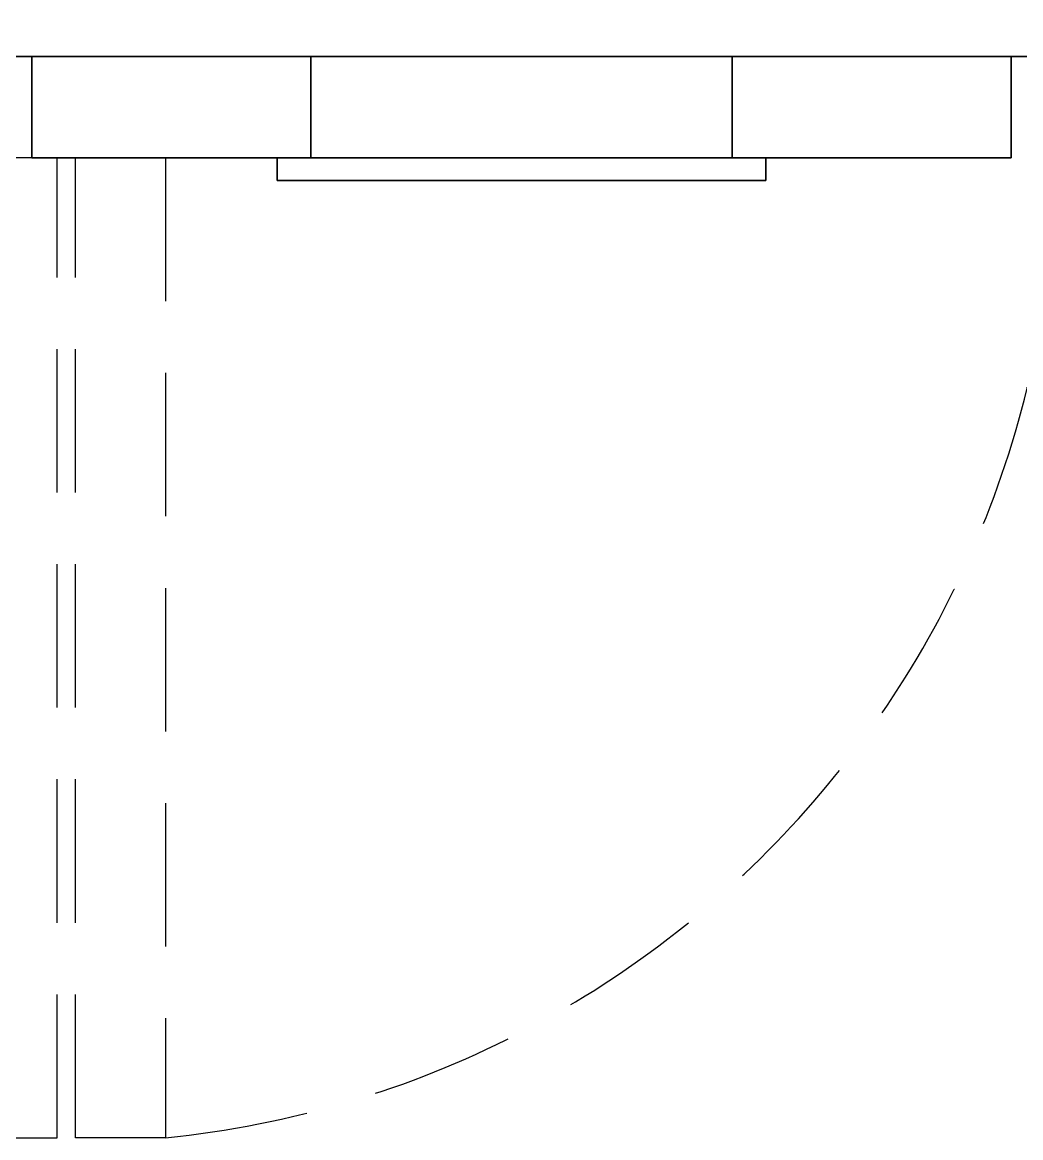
# Model space of a CAD drawing. Extents: x -1 to 1613, y -1132 to 1.
# Drawn here: x 881.5 to 1323.8, y -1132 to -637.9 of the extents above; entities that cross this region are included whole.
import ezdxf

# ---------------------------------------------------------------- set-up
doc = ezdxf.new("R2010")
doc.units = 0
doc.linetypes.add('NASCOSTA', pattern=[9.525, 6.35, -3.175])
for name, color, linetype in [('IQ_200_2D', 1, 'Continuous'), ('IQ_200_3D', 1, 'Continuous'), ('IQ_204_2D', 7, 'Continuous')]:
    doc.layers.add(name, color=color, linetype=linetype)

msp = doc.modelspace()

# ---------------------------------------------------------------- linework, layer by layer
at = {"layer": 'IQ_200_2D', "color": 7, "linetype": 'NASCOSTA', "ltscale": 10}
for p, q in [((1599, -653), (1, -653)), ((1599, -698), (1, -698))]:
    msp.add_line(p, q, dxfattribs=at)
at = {"layer": 'IQ_204_2D', "linetype": 'NASCOSTA', "ltscale": 10}
for p, q in [((897, -1132), (897, -698)), ((905, -1132), (905, -698)), ((945, -698), (945, -1132)), ((857, -1132), (897, -1132)), ((945, -1132), (905, -1132))]:
    msp.add_line(p, q, dxfattribs=at)
msp.add_arc((901.27, -696.45), 437.74, 275.734, 359.7975, dxfattribs=at)

# ---------------------------------------------------------------- meshes
at = {"layer": 'IQ_200_3D'}
mesh = msp.add_polyface(dxfattribs=at)
corners = [(1, 0, 650), (1, -653, 650), (1599, -653, 650), (1599, 0, 650)]
mesh.append_faces([[corners[k] for k in face] for face in [(0, 1, 2, 3)]])
mesh = msp.add_polyface(dxfattribs=at)
corners = [(1599, -653, 200), (1, -653, 200), (1, 0, 200), (1599, 0, 200)]
mesh.append_faces([[corners[k] for k in face] for face in [(0, 1, 2, 3)]])
mesh = msp.add_polyface(dxfattribs=at)
corners = [(1, -653, 650), (1, -653, 200), (1599, -653, 200), (1599, -653, 650)]
mesh.append_faces([[corners[k] for k in face] for face in [(0, 1, 2, 3)]])
mesh = msp.add_polyface(dxfattribs=at)
corners = [(1319.66, -653, 640.99), (1319.66, -653, 201.59), (885.66, -653, 201.59), (885.66, -653, 640.99), (1195.96, -653, 506.71), (1195.96, -653, 585), (1009.36, -653, 585), (1009.36, -653, 506.71)]
mesh.append_faces([[corners[k] for k in face] for face in [(0, 5, 6, 3), (3, 6, 7, 2)]], dxfattribs={"vtx0": -1, "vtx2": -1})
mesh.append_faces([[corners[k] for k in face] for face in [(4, 5, 0, 1), (7, 4, 1, 2)]], dxfattribs={"vtx1": -1, "vtx3": -1})
mesh = msp.add_polyface(dxfattribs=at)
corners = [(1319.66, -653, 201.59), (1319.66, -698, 201.59), (885.66, -698, 201.59), (885.66, -653, 201.59)]
mesh.append_faces([[corners[k] for k in face] for face in [(0, 1, 2, 3)]])
mesh = msp.add_polyface(dxfattribs=at)
corners = [(885.66, -653, 201.59), (885.66, -698, 201.59), (885.66, -698, 640.99), (885.66, -653, 640.99)]
mesh.append_faces([[corners[k] for k in face] for face in [(0, 1, 2, 3)]])
mesh = msp.add_polyface(dxfattribs=at)
corners = [(885.66, -653, 640.99), (885.66, -698, 640.99), (1319.66, -698, 640.99), (1319.66, -653, 640.99)]
mesh.append_faces([[corners[k] for k in face] for face in [(0, 1, 2, 3)]])
mesh = msp.add_polyface(dxfattribs=at)
corners = [(1195.96, -653, 585), (1195.96, -698, 585), (1009.36, -698, 585), (1009.36, -653, 585)]
mesh.append_faces([[corners[k] for k in face] for face in [(0, 1, 2, 3)]])
mesh = msp.add_polyface(dxfattribs=at)
corners = [(1009.36, -653, 585), (1009.36, -698, 585), (1009.36, -698, 506.71), (1009.36, -653, 506.71)]
mesh.append_faces([[corners[k] for k in face] for face in [(0, 1, 2, 3)]])
mesh = msp.add_polyface(dxfattribs=at)
corners = [(1009.36, -653, 506.71), (1009.36, -698, 506.71), (1195.96, -698, 506.71), (1195.96, -653, 506.71)]
mesh.append_faces([[corners[k] for k in face] for face in [(0, 1, 2, 3)]])
mesh = msp.add_polyface(dxfattribs=at)
corners = [(1195.96, -653, 506.71), (1195.96, -698, 506.71), (1195.96, -698, 585), (1195.96, -653, 585)]
mesh.append_faces([[corners[k] for k in face] for face in [(0, 1, 2, 3)]])
mesh = msp.add_polyface(dxfattribs=at)
corners = [(1319.66, -653, 640.99), (1319.66, -698, 640.99), (1319.66, -698, 201.59), (1319.66, -653, 201.59)]
mesh.append_faces([[corners[k] for k in face] for face in [(0, 1, 2, 3)]])
mesh = msp.add_polyface(dxfattribs=at)
corners = [(1319.66, -698, 640.99), (885.66, -698, 640.99), (885.66, -698, 201.59), (1319.66, -698, 201.59), (1195.96, -698, 506.71), (1009.36, -698, 506.71), (1009.36, -698, 585), (1195.96, -698, 585)]
mesh.append_faces([[corners[k] for k in face] for face in [(3, 4, 5, 2), (4, 3, 0, 7)]], dxfattribs={"vtx0": -1, "vtx2": -1})
mesh.append_faces([[corners[k] for k in face] for face in [(1, 2, 5, 6), (6, 7, 0, 1)]], dxfattribs={"vtx1": -1, "vtx3": -1})
mesh = msp.add_polyface(dxfattribs=at)
corners = [(1210.96, -698, 553.97), (994.36, -698, 553.97), (994.36, -698, 598.97), (1210.96, -698, 598.97)]
mesh.append_faces([[corners[k] for k in face] for face in [(0, 1, 2, 3)]])
mesh = msp.add_polyface(dxfattribs=at)
corners = [(1210.96, -708, 598.97), (1210.96, -698, 598.97), (994.36, -698, 598.97), (994.36, -708, 598.97)]
mesh.append_faces([[corners[k] for k in face] for face in [(0, 1, 2, 3)]])
mesh = msp.add_polyface(dxfattribs=at)
corners = [(994.36, -708, 598.97), (994.36, -698, 598.97), (994.36, -698, 553.97), (994.36, -708, 553.97)]
mesh.append_faces([[corners[k] for k in face] for face in [(0, 1, 2, 3)]])
mesh = msp.add_polyface(dxfattribs=at)
corners = [(994.36, -708, 553.97), (994.36, -698, 553.97), (1210.96, -698, 553.97), (1210.96, -708, 553.97)]
mesh.append_faces([[corners[k] for k in face] for face in [(0, 1, 2, 3)]])
mesh = msp.add_polyface(dxfattribs=at)
corners = [(1210.96, -708, 553.97), (1210.96, -698, 553.97), (1210.96, -698, 598.97), (1210.96, -708, 598.97)]
mesh.append_faces([[corners[k] for k in face] for face in [(0, 1, 2, 3)]])
mesh = msp.add_polyface(dxfattribs=at)
corners = [(994.36, -708, 598.97), (994.36, -708, 553.97), (1210.96, -708, 553.97), (1210.96, -708, 598.97)]
mesh.append_faces([[corners[k] for k in face] for face in [(0, 1, 2, 3)]])

doc.saveas('drawing.dxf')
